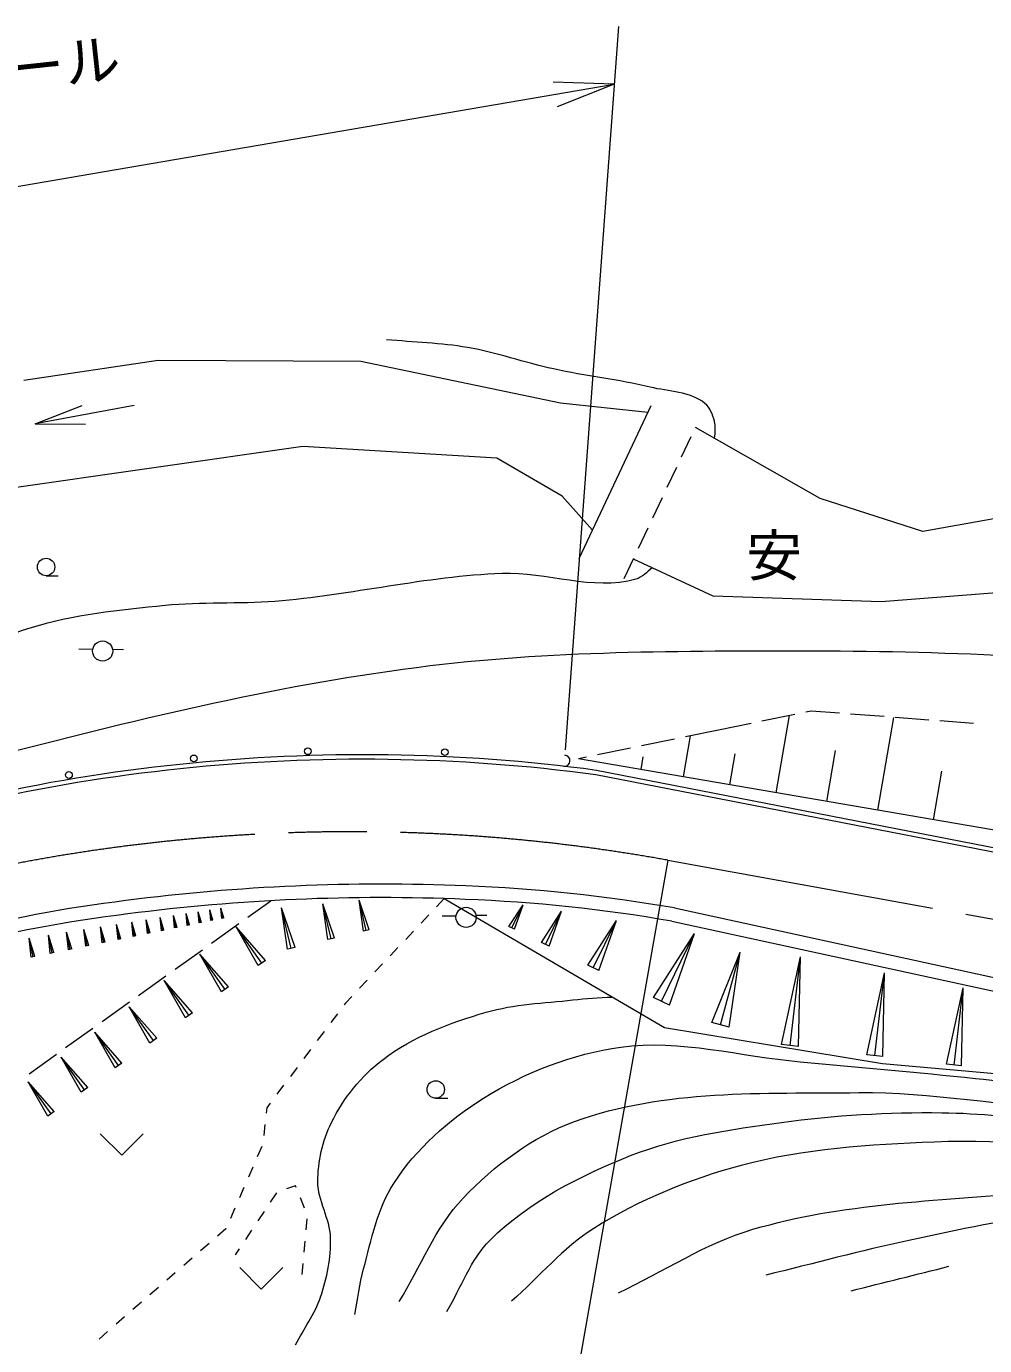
# Model space of a CAD drawing. Units: millimetres, scale not verified. Extents: x 40000 to 680000, y 20000 to 380000.
# Drawn here: x 302666 to 345406, y 267201 to 326057 of the extents above; entities that cross this region are included whole.
import ezdxf
from ezdxf.enums import TextEntityAlignment as Align

# ---------------------------------------------------------------- set-up
doc = ezdxf.new("R2010")
doc.units = ezdxf.units.MM
doc.header["$LTSCALE"] = 1000
doc.linetypes.add('CHAIN', pattern=[18.5, 12, -1.5, 3.5, -1.5])
for name, color, linetype, lineweight in [('M-BMK', 2, 'CHAIN', 13), ('M-STR-HTXT', 7, 'Continuous', 13), ('M-WORK', 1, 'Continuous', 13)]:
    doc.layers.add(name, color=color, linetype=linetype, lineweight=lineweight)
doc.styles.add('ＭＳ ゴシック', font='')
doc.styles.get('ＭＳ ゴシック').set_extended_font_data('MS Gothic')

msp = doc.modelspace()

# ---------------------------------------------------------------- linework, layer by layer
at = {"layer": 'M-BMK'}
msp.add_line((331277, 288856), (349656, 285531), dxfattribs=at)
msp.add_arc((317143, 210767), 79358, 79.74053, 127.53345, dxfattribs=at)
at = {"layer": 'M-STR-HTXT'}
for p, q in [((329070, 326057), (326697, 293774)), ((271017, 313571), (328880, 323473)), ((328880, 323473), (326158, 323571)), ((328880, 323473), (326345, 322475))]:
    msp.add_line(p, q, dxfattribs=at)
at = {"layer": 'M-WORK'}
for p, q in [((308549, 311149), (302557, 310263)), ((317589, 311107), (308549, 311149)), ((326485, 309254), (317589, 311107)), ((307470, 309137), (303061, 308329)), ((303061, 308329), (305150, 309137)), ((330389, 308824), (326485, 309254)), ((327325, 302320), (330536, 309136)), ((303061, 308329), (305301, 308315)), ((338078, 304997), (332511, 308167)), ((314994, 307308), (301712, 305414)), ((323643, 306793), (314994, 307308)), ((331892, 306851), (332318, 307756)), ((326567, 305105), (323643, 306793)), ((331252, 305494), (331679, 306399)), ((354011, 305542), (345403, 304019)), ((327920, 303583), (326567, 305105)), ((330613, 304137), (331039, 305042)), ((342644, 303524), (338078, 304997)), ((345403, 304019), (342644, 303524)), ((329974, 302780), (330400, 303685)), ((329334, 301423), (329761, 302328)), ((333295, 300631), (329743, 302290)), ((303546, 301550), (304090, 301550)), ((350346, 301126), (340791, 300384)), ((340791, 300384), (333295, 300631)), ((305623, 298260), (305002, 298266)), ((306999, 298248), (306513, 298253)), ((337675, 295506), (337436, 295457)), ((338927, 295411), (337675, 295506)), ((334987, 294955), (333530, 294657)), ((336946, 295356), (335476, 295055)), ((336112, 291862), (336703, 295307)), ((340922, 295261), (339426, 295374)), ((340647, 291083), (341359, 295228)), ((342916, 295111), (341420, 295223)), ((344910, 294960), (343415, 295073)), ((331977, 292572), (332292, 294403)), ((333530, 294657), (332060, 294355)), ((329611, 293854), (328142, 293553)), ((331571, 294255), (330101, 293954)), ((338369, 291475), (338760, 293751)), ((327652, 293452), (327287, 293377)), ((357269, 288229), (327287, 293377)), ((330084, 292897), (330183, 293472)), ((334035, 292219), (334273, 293605)), ((350345, 288323), (328065, 292668)), ((350377, 288521), (328097, 292866)), ((343123, 290658), (343495, 292828)), ((331277, 288856), (323490, 244613)), ((310985, 286181), (310844, 286641)), ((310940, 286172), (310844, 286641)), ((310894, 286163), (310844, 286641)), ((311473, 286281), (311338, 286718)), ((311429, 286272), (311338, 286718)), ((311385, 286263), (311338, 286718)), ((312548, 286317), (313572, 287051)), ((314649, 284964), (314046, 286733)), ((314479, 284923), (314046, 286733)), ((314310, 284882), (314046, 286733)), ((316406, 285385), (315884, 286918)), ((316259, 285349), (315884, 286918)), ((316112, 285314), (315884, 286918)), ((317954, 285756), (317502, 287081)), ((317827, 285725), (317502, 287081)), ((317700, 285695), (317502, 287081)), ((321300, 287143), (320957, 286779)), ((331122, 281384), (321295, 287137)), ((324192, 285898), (324817, 286867)), ((324313, 285839), (324817, 286867)), ((324434, 285780), (324817, 286867)), ((331569, 286726), (350262, 282664)), ((307552, 285480), (307362, 286096)), ((307490, 285468), (307362, 286096)), ((307429, 285455), (307362, 286096)), ((308191, 285611), (308010, 286198)), ((308132, 285599), (308010, 286198)), ((308074, 285587), (308010, 286198)), ((308801, 285735), (308629, 286295)), ((308745, 285724), (308629, 286295)), ((308690, 285713), (308629, 286295)), ((309385, 285855), (309221, 286387)), ((309332, 285844), (309221, 286387)), ((309279, 285833), (309221, 286387)), ((309943, 285968), (309786, 286476)), ((309892, 285958), (309786, 286476)), ((309841, 285948), (309786, 286476)), ((310476, 286077), (310327, 286560)), ((310428, 286067), (310327, 286560)), ((310379, 286058), (310327, 286560)), ((310476, 286077), (310379, 286058)), ((310985, 286181), (310894, 286163)), ((311473, 286281), (311385, 286263)), ((320614, 286415), (320271, 286052)), ((321831, 286367), (321210, 286355)), ((323207, 286394), (322720, 286384)), ((325641, 285188), (326536, 286577)), ((325814, 285103), (326536, 286577)), ((325987, 285018), (326536, 286577)), ((327703, 284177), (328985, 286166)), ((327951, 284056), (328985, 286166)), ((328198, 283934), (328985, 286166)), ((331454, 286137), (350172, 282070)), ((303887, 284732), (303646, 285515)), ((303809, 284716), (303646, 285515)), ((303731, 284700), (303646, 285515)), ((304687, 284896), (304458, 285642)), ((304613, 284880), (304458, 285642)), ((304539, 284865), (304458, 285642)), ((305453, 285052), (305234, 285763)), ((305382, 285037), (305234, 285763)), ((305311, 285023), (305234, 285763)), ((306184, 285201), (305975, 285879)), ((306117, 285187), (305975, 285879)), ((306049, 285174), (305975, 285879)), ((306884, 285344), (306684, 285990)), ((306819, 285331), (306684, 285990)), ((306755, 285318), (306684, 285990)), ((307552, 285480), (307429, 285455)), ((308191, 285611), (308074, 285587)), ((308801, 285735), (308690, 285713)), ((309385, 285855), (309279, 285833)), ((309943, 285968), (309841, 285948)), ((310921, 285153), (312141, 286026)), ((313336, 284385), (312024, 285879)), ((313174, 284269), (312024, 285879)), ((313011, 284153), (312024, 285879)), ((317954, 285756), (317700, 285695)), ((319928, 285688), (319584, 285325)), ((324434, 285780), (324192, 285898)), ((330638, 282739), (332470, 285580)), ((330992, 282565), (332470, 285580)), ((331346, 282391), (332470, 285580)), ((303049, 284561), (302796, 285382)), ((302967, 284544), (302796, 285382)), ((302885, 284528), (302796, 285382)), ((304687, 284896), (304539, 284865)), ((305453, 285052), (305311, 285023)), ((306184, 285201), (306049, 285174)), ((306884, 285344), (306755, 285318)), ((314649, 284964), (314310, 284882)), ((316406, 285385), (316112, 285314)), ((319241, 284961), (318898, 284597)), ((325987, 285018), (325641, 285188)), ((303049, 284561), (302885, 284528)), ((303887, 284732), (303731, 284700)), ((309295, 283989), (310515, 284862)), ((311686, 283206), (310400, 284670)), ((311527, 283092), (310400, 284670)), ((311367, 282979), (310400, 284670)), ((313336, 284385), (313011, 284153)), ((333243, 281616), (334498, 284755)), ((333624, 281513), (334498, 284755)), ((334005, 281411), (334498, 284755)), ((336343, 280636), (337198, 284545)), ((336726, 280590), (337198, 284545)), ((337108, 280545), (337198, 284545)), ((307669, 282825), (308888, 283698)), ((318555, 284234), (318212, 283870)), ((328198, 283934), (327703, 284177)), ((340149, 280181), (340947, 283834)), ((340506, 280139), (340947, 283834)), ((340863, 280096), (340947, 283834)), ((310068, 282050), (308808, 283484)), ((309912, 281939), (308808, 283484)), ((309756, 281827), (308808, 283484)), ((311686, 283206), (311367, 282979)), ((317868, 283506), (317525, 283143)), ((343710, 279756), (344456, 283169)), ((344044, 279716), (344456, 283169)), ((344377, 279676), (344456, 283169)), ((306042, 281661), (307262, 282534)), ((317182, 282779), (316897, 282477)), ((331346, 282391), (330638, 282739)), ((308482, 280917), (307247, 282322)), ((308329, 280807), (307247, 282322)), ((308176, 280698), (307247, 282322)), ((310068, 282050), (309756, 281827)), ((316545, 282010), (316245, 281611)), ((316897, 282477), (316846, 282410)), ((304416, 280497), (305636, 281370)), ((340851, 279771), (331122, 281384)), ((334005, 281411), (333243, 281616)), ((306927, 279806), (305717, 281183)), ((306777, 279698), (305717, 281183)), ((306627, 279591), (305717, 281183)), ((308482, 280917), (308176, 280698)), ((315944, 281211), (315643, 280812)), ((302790, 279333), (304009, 280206)), ((315343, 280412), (315042, 280013)), ((337108, 280545), (336343, 280636)), ((340863, 280096), (340149, 280181)), ((305402, 278716), (304216, 280066)), ((305256, 278611), (304216, 280066)), ((305109, 278506), (304216, 280066)), ((306927, 279806), (306627, 279591)), ((314741, 279613), (314440, 279214)), ((351554, 278813), (340851, 279771)), ((344377, 279676), (343710, 279756)), ((303908, 277648), (302746, 278970)), ((303764, 277545), (302746, 278970)), ((303620, 277443), (302746, 278970)), ((305402, 278716), (305109, 278506)), ((314140, 278814), (313839, 278415)), ((313385, 277812), (313359, 277568)), ((313538, 278015), (313385, 277812)), ((320926, 278239), (321470, 278239)), ((303908, 277648), (303620, 277443)), ((305961, 276654), (306921, 275694)), ((306921, 275694), (307881, 276654)), ((313307, 277071), (313254, 276573)), ((313166, 276086), (312966, 275627)), ((312766, 275169), (312566, 274711)), ((314664, 274335), (314267, 274203)), ((314695, 274260), (314664, 274335)), ((312366, 274252), (312166, 273794)), ((313820, 274010), (313542, 273594)), ((315074, 273335), (314885, 273797)), ((311966, 273336), (311766, 272878)), ((313265, 273178), (312987, 272762)), ((315143, 272362), (315187, 272860)), ((311561, 272407), (311193, 272088)), ((311566, 272419), (311561, 272407)), ((312710, 272346), (312433, 271930)), ((310816, 271760), (310439, 271432)), ((312155, 271514), (311975, 271244)), ((315054, 271366), (315099, 271864)), ((310061, 271104), (309684, 270776)), ((314966, 270370), (315010, 270868)), ((309306, 270448), (308929, 270120)), ((312180, 270682), (313140, 269722)), ((313140, 269722), (314100, 270682)), ((308552, 269792), (308174, 269464)), ((307797, 269136), (307420, 268808)), ((307042, 268480), (306665, 268152)), ((306287, 267824), (305910, 267496))]:
    msp.add_line(p, q, dxfattribs=at)
for centre, radius in [((303546, 301938), 389), ((306067, 298189), 450), ((315219, 293718), 150), ((321330, 293674), 150), ((310132, 293399), 150), ((304564, 292659), 150), ((322277, 286308), 450), ((320926, 278628), 389)]:
    msp.add_circle(centre, radius, dxfattribs=at)
for centre, radius, start, end in [((317681, 215016), 78544, 82.37956, 109.55831), ((317681, 215016), 78344, 82.38392, 109.56028), ((326662, 293296), 250, 265.79543, 85.79543), ((318482, 199251), 88537, 87.55391, 97.3803), ((319602, 217867), 69891, 80.14098, 87.81992), ((314437, 226641), 60856, 96.91605, 112.22686), ((318482, 199251), 87937, 87.553, 97.38189), ((319602, 217867), 69291, 80.15134, 87.82107), ((314437, 226641), 60256, 96.91374, 112.24463)]:
    msp.add_arc(centre, radius, start, end, dxfattribs=at)
for points, knots in [([(333362, 307683), (333391, 307935), (333415, 308199), (333352, 308446), (333278, 308736), (333162, 309049), (332930, 309239), (332273, 309775), (331314, 309761), (330490, 309959), (329067, 310303), (327605, 310460), (326176, 310773), (324890, 311054), (323642, 311507), (322346, 311730), (321153, 311936), (319936, 311964), (318732, 312080)], [0, 0, 0, 0, 1, 1, 1, 2, 2, 2, 3, 3, 3, 4, 4, 4, 5, 5, 5, 6, 6, 6, 6]), ([(330580, 301899), (330346, 301716), (330132, 301475), (329846, 301393), (327935, 300843), (325872, 301729), (323885, 301651), (320485, 301516), (317145, 300677), (313754, 300405), (312124, 300274), (310479, 300386), (308853, 300219), (306824, 300012), (304768, 299811), (302819, 299210), (300955, 298636), (299230, 297672), (297506, 296760), (295468, 295682), (293735, 294008), (291576, 293198), (290590, 292828), (289497, 292856), (288467, 292642), (287824, 292508), (287150, 292456), (286551, 292189), (285070, 291527), (283825, 290420), (282557, 289409), (280641, 287882), (278960, 286083), (277120, 284467), (276628, 284034), (276125, 283613), (275622, 283193)], [0, 0, 0, 0, 1, 1, 1, 2, 2, 2, 3, 3, 3, 4, 4, 4, 5, 5, 5, 6, 6, 6, 7, 7, 7, 8, 8, 8, 9, 9, 9, 10, 10, 10, 11, 11, 11, 12, 12, 12, 12]), ([(357017, 297481), (350805, 297714), (344598, 298180), (338382, 298181), (332474, 298182), (326537, 298233), (320672, 297522), (314215, 296739), (307861, 295196), (301563, 293568), (298612, 292806), (295671, 291960), (292832, 290850), (291700, 290407), (290497, 290031), (289537, 289285), (289107, 288951), (288785, 288487), (288493, 288027)], [0, 0, 0, 0, 1, 1, 1, 2, 2, 2, 3, 3, 3, 4, 4, 4, 5, 5, 5, 6, 6, 6, 6]), ([(317319, 268589), (317447, 269267), (317526, 269956), (317705, 270622), (318056, 271924), (318316, 273305), (319049, 274436), (320049, 275979), (321489, 277260), (323048, 278234), (324899, 279389), (327020, 280220), (329181, 280519), (331831, 280885), (334515, 280099), (337179, 279864), (339785, 279633), (342391, 279396), (344993, 279124), (346955, 278919), (348903, 278548), (350874, 278452), (355010, 278251), (359157, 278494), (363295, 278657), (364273, 278695), (365248, 278781), (366225, 278838), (367215, 278896), (368204, 278960), (369195, 279003), (371284, 279095), (373401, 278867), (375465, 279205), (376239, 279331), (376963, 279673), (377720, 279883), (379178, 280287), (380746, 280367), (382120, 281001), (382446, 281152), (382700, 281426), (383000, 281625), (383809, 282162), (384625, 282693), (385474, 283165), (387046, 284038), (388674, 284811), (390314, 285548), (391289, 285986), (392339, 286259), (393284, 286758), (393879, 287072), (394481, 287406), (394966, 287872), (395138, 288036), (395210, 288287), (395383, 288449), (395696, 288740), (396099, 288918), (396474, 289123), (397098, 289463), (397803, 289652), (398399, 290039), (398966, 290408), (399429, 290915), (399939, 291359), (400419, 291777), (400791, 292358), (401369, 292624), (401773, 292810), (402245, 292821), (402689, 292808), (403275, 292790), (403828, 292419), (404412, 292459), (405355, 292524), (406315, 292852), (407089, 293394), (407612, 293761), (407910, 294373), (408299, 294879), (408597, 295268), (408873, 295674), (409161, 296071)], [0, 0, 0, 0, 1, 1, 1, 2, 2, 2, 3, 3, 3, 4, 4, 4, 5, 5, 5, 6, 6, 6, 7, 7, 7, 8, 8, 8, 9, 9, 9, 10, 10, 10, 11, 11, 11, 12, 12, 12, 13, 13, 13, 14, 14, 14, 15, 15, 15, 16, 16, 16, 17, 17, 17, 18, 18, 18, 19, 19, 19, 20, 20, 20, 21, 21, 21, 22, 22, 22, 23, 23, 23, 24, 24, 24, 25, 25, 25, 26, 26, 26, 27, 27, 27, 28, 28, 28, 28]), ([(405960, 290470), (405928, 290453), (405895, 290437), (405863, 290418), (405290, 290082), (404729, 289724), (404185, 289343), (403840, 289102), (403522, 288823), (403180, 288579), (403072, 288502), (402963, 288425), (402848, 288358), (402660, 288249), (402462, 288158), (402265, 288067), (401361, 287649), (400403, 287350), (399516, 286896), (399257, 286763), (399013, 286601), (398768, 286444), (397717, 285769), (396741, 284978), (395672, 284333), (395510, 284235), (395339, 284151), (395170, 284067), (394801, 283883), (394421, 283721), (394049, 283544), (393768, 283410), (393477, 283296), (393210, 283137), (392969, 282993), (392739, 282827), (392526, 282645), (392332, 282478), (392156, 282290), (391989, 282097), (391674, 281734), (391388, 281346), (391114, 280951), (390587, 280192), (390182, 279351), (389637, 278604), (389523, 278449), (389394, 278306), (389265, 278162), (389106, 277985), (388946, 277808), (388773, 277645), (388600, 277481), (388421, 277323), (388230, 277182), (387939, 276967), (387630, 276777), (387315, 276599), (387104, 276480), (386882, 276381), (386662, 276278), (386360, 276135), (386059, 275988), (385748, 275866), (385405, 275731), (385055, 275618), (384702, 275514), (384387, 275421), (384071, 275329), (383748, 275273), (383431, 275217), (383108, 275203), (382788, 275177), (381804, 275098), (380814, 275106), (379833, 274996), (379440, 274952), (379051, 274875), (378662, 274805), (378415, 274761), (378173, 274683), (377923, 274660), (377663, 274635), (377400, 274648), (377140, 274665), (377027, 274672), (376912, 274676), (376803, 274705), (376666, 274740), (376523, 274780), (376411, 274866), (376281, 274964), (376219, 275131), (376109, 275253), (376049, 275319), (375990, 275392), (375913, 275438), (375807, 275503), (375681, 275525), (375562, 275559), (375216, 275659), (374865, 275741), (374511, 275810), (374267, 275859), (374021, 275904), (373773, 275926), (373115, 275984), (372453, 275985), (371793, 275966), (371447, 275956), (371103, 275910), (370758, 275886), (370332, 275856), (369907, 275822), (369481, 275805), (369165, 275793), (368848, 275788), (368531, 275790), (367267, 275800), (366003, 275886), (364738, 275906), (360837, 275969), (356933, 275854), (353031, 275927), (349742, 275989), (346454, 276420), (343167, 276281), (340276, 276159), (337345, 275990), (334551, 275241), (332248, 274623), (329988, 273706), (327974, 272431), (326596, 271558), (325532, 270267), (324311, 269184)], [0, 0, 0, 0, 1, 1, 1, 2, 2, 2, 3, 3, 3, 4, 4, 4, 5, 5, 5, 6, 6, 6, 7, 7, 7, 8, 8, 8, 9, 9, 9, 10, 10, 10, 11, 11, 11, 12, 12, 12, 13, 13, 13, 14, 14, 14, 15, 15, 15, 16, 16, 16, 17, 17, 17, 18, 18, 18, 19, 19, 19, 20, 20, 20, 21, 21, 21, 22, 22, 22, 23, 23, 23, 24, 24, 24, 25, 25, 25, 26, 26, 26, 27, 27, 27, 28, 28, 28, 29, 29, 29, 30, 30, 30, 31, 31, 31, 32, 32, 32, 33, 33, 33, 34, 34, 34, 35, 35, 35, 36, 36, 36, 37, 37, 37, 38, 38, 38, 39, 39, 39, 40, 40, 40, 41, 41, 41, 42, 42, 42, 43, 43, 43, 44, 44, 44, 45, 45, 45, 45]), ([(319296, 269164), (320246, 270704), (320898, 272474), (322147, 273784), (323534, 275240), (325233, 276505), (327121, 277197), (331108, 278659), (335549, 278436), (339795, 278487), (343024, 278526), (346227, 277884), (349452, 277738), (352127, 277617), (354807, 277619), (357485, 277634), (359869, 277648), (362250, 277789), (364634, 277809), (365459, 277815), (366284, 277799), (367110, 277789), (369340, 277761), (371571, 277622), (373801, 277679), (374661, 277701), (375522, 277753), (376377, 277853), (378349, 278082), (380314, 278394), (382252, 278824), (383083, 279009), (383914, 279209), (384709, 279512), (385008, 279626), (385293, 279775), (385571, 279933), (385797, 280063), (386019, 280201), (386222, 280364), (386941, 280942), (387532, 281664), (388211, 282289), (388934, 282955), (389617, 283678), (390429, 284233), (390855, 284524), (391337, 284726), (391804, 284948), (392799, 285420), (393878, 285718), (394838, 286258), (395063, 286385), (395274, 286540), (395470, 286707), (395822, 287008), (396093, 287394), (396442, 287697), (396563, 287802), (396694, 287894), (396827, 287982), (397382, 288344), (397958, 288676), (398550, 288972), (399230, 289310), (399941, 289582), (400645, 289866)], [0, 0, 0, 0, 1, 1, 1, 2, 2, 2, 3, 3, 3, 4, 4, 4, 5, 5, 5, 6, 6, 6, 7, 7, 7, 8, 8, 8, 9, 9, 9, 10, 10, 10, 11, 11, 11, 12, 12, 12, 13, 13, 13, 14, 14, 14, 15, 15, 15, 16, 16, 16, 17, 17, 17, 18, 18, 18, 19, 19, 19, 20, 20, 20, 21, 21, 21, 22, 22, 22, 22]), ([(321418, 268727), (322064, 269788), (322473, 271035), (323354, 271911), (325081, 273630), (327354, 274776), (329618, 275678), (331750, 276526), (334068, 276838), (336340, 277155), (338708, 277486), (341109, 277620), (343500, 277592), (346876, 277553), (350219, 276853), (353593, 276739), (357135, 276619), (360680, 277000), (364223, 276918), (365459, 276889), (366689, 276735), (367925, 276685), (368380, 276666), (368836, 276665), (369292, 276660), (371077, 276638), (372863, 276664), (374648, 276629), (375054, 276622), (375482, 276724), (375864, 276589), (376058, 276521), (376160, 276276), (376357, 276217), (376826, 276077), (377337, 276256), (377824, 276313), (378170, 276354), (378509, 276440), (378854, 276489), (379872, 276631), (380899, 276703), (381920, 276825), (382572, 276904), (383225, 276978), (383874, 277082), (384171, 277129), (384468, 277175), (384759, 277248), (384987, 277304), (385209, 277384), (385432, 277459), (385619, 277521), (385804, 277588), (385990, 277655), (386212, 277734), (386435, 277808), (386653, 277896), (386837, 277970), (387022, 278043), (387196, 278137), (387322, 278205), (387451, 278273), (387558, 278368), (387865, 278639), (388091, 278989), (388342, 279313), (389207, 280430), (389959, 281633), (390824, 282750), (391075, 283074), (391306, 283419), (391608, 283695), (391739, 283814), (391889, 283914), (392045, 283996), (392547, 284261), (393102, 284410), (393633, 284609), (394134, 284798), (394651, 284947), (395141, 285162), (395255, 285212), (395366, 285269), (395472, 285333), (395623, 285424), (395765, 285527), (395905, 285634), (396538, 286121), (397076, 286729), (397734, 287182), (398008, 287371), (398313, 287511), (398608, 287665), (399055, 287897), (399510, 288113), (399965, 288328), (400343, 288506), (400727, 288674), (401108, 288848)], [0, 0, 0, 0, 1, 1, 1, 2, 2, 2, 3, 3, 3, 4, 4, 4, 5, 5, 5, 6, 6, 6, 7, 7, 7, 8, 8, 8, 9, 9, 9, 10, 10, 10, 11, 11, 11, 12, 12, 12, 13, 13, 13, 14, 14, 14, 15, 15, 15, 16, 16, 16, 17, 17, 17, 18, 18, 18, 19, 19, 19, 20, 20, 20, 21, 21, 21, 22, 22, 22, 23, 23, 23, 24, 24, 24, 25, 25, 25, 26, 26, 26, 27, 27, 27, 28, 28, 28, 29, 29, 29, 30, 30, 30, 31, 31, 31, 32, 32, 32, 33, 33, 33, 33]), ([(329077, 269559), (331075, 270502), (332952, 271764), (335071, 272389), (339045, 273562), (343265, 273657), (347391, 274034), (351300, 274391), (355230, 274427), (359150, 274616), (361685, 274739), (364218, 274935), (366756, 274974), (368513, 275001), (370273, 274994), (372026, 274887), (372756, 274842), (373483, 274756), (374207, 274656), (374783, 274577), (375381, 274565), (375926, 274364), (376080, 274308), (376204, 274191), (376348, 274113), (376578, 273989), (376805, 273857), (377052, 273771), (377291, 273689), (377544, 273644), (377795, 273611), (378198, 273557), (378606, 273563), (379011, 273550), (379497, 273535), (379983, 273516), (380469, 273530), (381308, 273555), (382150, 273594), (382981, 273711), (383466, 273779), (383944, 273893), (384418, 274013), (384869, 274126), (385320, 274243), (385755, 274405), (386355, 274628), (386948, 274881), (387504, 275199), (388204, 275598), (388877, 276055), (389484, 276585), (389830, 276888), (390141, 277234), (390418, 277601), (391129, 278541), (391576, 279661), (392268, 280616), (392453, 280872), (392667, 281107), (392881, 281339), (393073, 281548), (393271, 281753), (393484, 281942), (393758, 282186), (394048, 282414), (394348, 282626), (394784, 282932), (395259, 283178), (395705, 283470), (396690, 284114), (397646, 284802), (398617, 285468)], [0, 0, 0, 0, 1, 1, 1, 2, 2, 2, 3, 3, 3, 4, 4, 4, 5, 5, 5, 6, 6, 6, 7, 7, 7, 8, 8, 8, 9, 9, 9, 10, 10, 10, 11, 11, 11, 12, 12, 12, 13, 13, 13, 14, 14, 14, 15, 15, 15, 16, 16, 16, 17, 17, 17, 18, 18, 18, 19, 19, 19, 20, 20, 20, 21, 21, 21, 22, 22, 22, 23, 23, 23, 24, 24, 24, 24]), ([(314668, 267234), (315041, 267946), (315530, 268608), (315787, 269369), (316073, 270218), (316260, 271124), (316234, 272020), (316210, 272867), (315667, 273651), (315666, 274499), (315665, 275405), (315871, 276335), (316269, 277150), (316802, 278241), (317613, 279230), (318575, 279973), (319909, 281002), (321555, 281599), (323171, 282073), (324423, 282439), (325748, 282484), (327044, 282623), (327623, 282686), (328204, 282720), (328785, 282752)], [0, 0, 0, 0, 1, 1, 1, 2, 2, 2, 3, 3, 3, 4, 4, 4, 5, 5, 5, 6, 6, 6, 7, 7, 7, 8, 8, 8, 8]), ([(380520, 272554), (380392, 272533), (380265, 272497), (380135, 272490), (379398, 272452), (378658, 272536), (377926, 272628), (377633, 272665), (377339, 272711), (377055, 272793), (376658, 272907), (376296, 273124), (375900, 273242), (375427, 273382), (374936, 273452), (374452, 273544), (373465, 273733), (372480, 273944), (371482, 274058), (370327, 274189), (369162, 274234), (367999, 274251), (364612, 274302), (361221, 274189), (357839, 273992), (354793, 273814), (351745, 273583), (348723, 273159), (346472, 272844), (344245, 272369), (342022, 271890), (339887, 271430), (337776, 270863), (335654, 270350)], [0, 0, 0, 0, 1, 1, 1, 2, 2, 2, 3, 3, 3, 4, 4, 4, 5, 5, 5, 6, 6, 6, 7, 7, 7, 8, 8, 8, 9, 9, 9, 10, 10, 10, 11, 11, 11, 11])]:
    msp.add_open_spline(points, degree=3, knots=knots, dxfattribs=at)
msp.add_open_spline([(339448, 269647), (340904, 270012), (342360, 270376), (343817, 270740)], degree=3, dxfattribs=at)

# ---------------------------------------------------------------- texts
at = {"layer": 'M-STR-HTXT', "style": 'ＭＳ ゴシック'}
msp.add_text('ガードレール', height=1833, rotation=6.149, dxfattribs=at).set_placement((292078, 321596), align=Align.BOTTOM_LEFT)
at = {"layer": 'M-WORK', "style": 'ＭＳ ゴシック'}
msp.add_text('安', height=1833, dxfattribs=at).set_placement((334768, 300988), align=Align.BOTTOM_LEFT)

doc.saveas('drawing.dxf')
